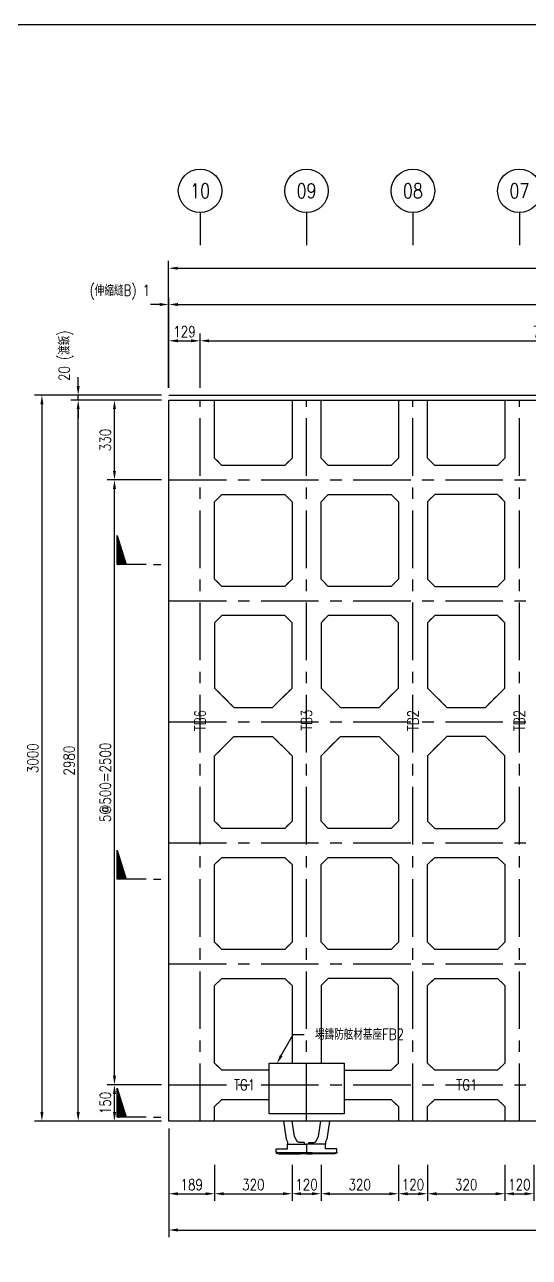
# Model space of a CAD drawing. Extents: x -3697 to 31808, y -9561 to -1274.
# Drawn here: x 2731 to 4817, y -6368 to -1274 of the extents above; entities that cross this region are included whole.
import ezdxf
from ezdxf import colors
from ezdxf.entities.mleader import LeaderData, LeaderLine
from ezdxf.enums import TextEntityAlignment as Align
from ezdxf.math import Vec2, Vec3

# ---------------------------------------------------------------- set-up
doc = ezdxf.new("R2010")
doc.units = 0
doc.header["$LTSCALE"] = 0.05
doc.linetypes.add('CENTER', pattern=[50.8, 31.75, -6.35, 6.35, -6.35])
doc.linetypes.add('DASHED', pattern=[19.05, 12.7, -6.35])
doc.layers.get('0').update_dxf_attribs({"linetype": 'CONTINUOUS'})
doc.layers.get('Defpoints').update_dxf_attribs({"linetype": 'CONTINUOUS'})
for name, color, linetype in [('DIM_03', 1, 'CONTINUOUS'), ('HB_0', 7, 'CONTINUOUS'), ('HB_DIM', 1, 'CONTINUOUS'), ('HB_SYMBOLS', 7, 'CONTINUOUS'), ('場鑄梁', 4, 'CONTINUOUS'), ('場鑄梁_TXT', 2, 'CONTINUOUS'), ('場鑄梁_虛線', 4, 'CONTINUOUS'), ('底圖', 7, 'CONTINUOUS'), ('防舷材', 7, 'CONTINUOUS')]:
    doc.layers.add(name, color=color, linetype=linetype)
doc.styles.get("Standard").update_dxf_attribs({"font": 'ROMANS.shx', "width": 0.8, "bigfont": 'lchinap.shx'})
doc.styles.add('結構平面-V3$0$STANDARD', font='ROMANS', dxfattribs={"width": 0.8, "bigfont": 'LCHINA.shx'})
doc.dimstyles.new('150cm', dxfattribs={"dimscale": 15, "dimtxt": 3, "dimasz": 2.5, "dimexe": 2, "dimexo": 2, "dimgap": 1, "dimtad": 1, "dimdsep": 46, "dimtxsty": 'Standard', "dimcen": 0, "dimclrt": 2, "dimadec": 0, "dimazin": 0, "dimtfac": 1, "dimtix": 1, "dimtmove": 2, "dimatfit": 3, "dimfxl": 0, "dimtolj": 1, "dimtzin": 0, "dimarcsym": 0})

# ---------------------------------------------------------------- blocks, each defined once
blk = doc.blocks.new('*D6')
at = {"layer": 'Defpoints', "color": 0}
for p in [(3456.2, -2580.3), (3327.2, -2805.3), (3456.2, -2805.3)]:
    blk.add_point(p, dxfattribs=at)
at = {"layer": 'HB_DIM', "color": 0, "lineweight": -2}
for p, q in [((3327.2, -2775.3), (3327.2, -2550.3)), ((3364.7, -2580.3), (3418.7, -2580.3)), ((3456.2, -2775.3), (3456.2, -2550.3))]:
    blk.add_line(p, q, dxfattribs=at)
at = {"layer": 'HB_DIM', "color": 0}
for points in [[(3364.7, -2574.1), (3364.7, -2586.6), (3327.2, -2580.3)], [(3418.7, -2574.1), (3418.7, -2586.6), (3456.2, -2580.3)]]:
    blk.add_solid(points, dxfattribs=at)
at = {"layer": 'HB_DIM', "color": 2, "insert": (3391.7, -2542.8), "char_height": 45, "attachment_point": 5}
blk.add_mtext('\\A1;129', dxfattribs=at)
blk = doc.blocks.new('*D7')
at = {"layer": 'Defpoints', "color": 0}
for p in [(6536.2, -2580.3), (3456.2, -2805.3), (6536.2, -2805.3)]:
    blk.add_point(p, dxfattribs=at)
at = {"layer": 'HB_DIM', "color": 0, "lineweight": -2}
for p, q in [((3456.2, -2775.3), (3456.2, -2550.3)), ((3493.7, -2580.3), (6498.7, -2580.3)), ((6536.2, -2775.3), (6536.2, -2550.3))]:
    blk.add_line(p, q, dxfattribs=at)
at = {"layer": 'HB_DIM', "color": 0}
for points in [[(3493.7, -2574.1), (3493.7, -2586.6), (3456.2, -2580.3)], [(6498.7, -2574.1), (6498.7, -2586.6), (6536.2, -2580.3)]]:
    blk.add_solid(points, dxfattribs=at)
at = {"layer": 'HB_DIM', "color": 2, "insert": (4996.2, -2542.8), "char_height": 45, "attachment_point": 5}
blk.add_mtext('\\A1;7@440=3080', dxfattribs=at)
blk = doc.blocks.new('*D10')
at = {"layer": 'Defpoints', "color": 0}
for p in [(7524.2, -2430.3), (3327.2, -2805.3), (7524.2, -2805.3)]:
    blk.add_point(p, dxfattribs=at)
at = {"layer": 'HB_DIM', "color": 0, "lineweight": -2}
for p, q in [((3327.2, -2775.3), (3327.2, -2400.3)), ((3364.7, -2430.3), (7486.7, -2430.3)), ((7524.2, -2775.3), (7524.2, -2400.3))]:
    blk.add_line(p, q, dxfattribs=at)
at = {"layer": 'HB_DIM', "color": 0}
for points in [[(3364.7, -2424.1), (3364.7, -2436.6), (3327.2, -2430.3)], [(7486.7, -2424.1), (7486.7, -2436.6), (7524.2, -2430.3)]]:
    blk.add_solid(points, dxfattribs=at)
at = {"layer": 'HB_DIM', "color": 2, "insert": (5425.7, -2392.8), "char_height": 45, "attachment_point": 5}
blk.add_mtext('\\A1;4197', dxfattribs=at)
blk = doc.blocks.new('*D12')
at = {"layer": 'Defpoints', "color": 0}
for p in [(3326.2, -2430.3), (3326.2, -2805.3), (3327.2, -2805.3)]:
    blk.add_point(p, dxfattribs=at)
at = {"layer": 'HB_DIM', "color": 0, "lineweight": -2}
for p, q in [((3288.7, -2430.3), (3251.2, -2430.3)), ((3326.2, -2775.3), (3326.2, -2400.3)), ((3327.2, -2430.3), (3326.2, -2430.3)), ((3327.2, -2775.3), (3327.2, -2400.3)), ((3364.7, -2430.3), (3402.2, -2430.3))]:
    blk.add_line(p, q, dxfattribs=at)
at = {"layer": 'HB_DIM', "color": 0}
for points in [[(3288.7, -2424.1), (3288.7, -2436.6), (3326.2, -2430.3)], [(3364.7, -2424.1), (3364.7, -2436.6), (3327.2, -2430.3)]]:
    blk.add_solid(points, dxfattribs=at)
at = {"layer": 'HB_DIM', "color": 2, "insert": (3124.3, -2379.7), "char_height": 45, "attachment_point": 5}
blk.add_mtext('\\A1;(伸縮縫B) 1', dxfattribs=at)
blk = doc.blocks.new('*D13')
at = {"layer": 'Defpoints', "color": 0}
for p in [(7526.2, -2280.3), (3326.2, -2805.3), (7526.2, -2805.3)]:
    blk.add_point(p, dxfattribs=at)
at = {"layer": 'HB_DIM', "color": 0, "lineweight": -2}
for p, q in [((3326.2, -2775.3), (3326.2, -2250.3)), ((3363.7, -2280.3), (7488.7, -2280.3)), ((7526.2, -2775.3), (7526.2, -2250.3))]:
    blk.add_line(p, q, dxfattribs=at)
at = {"layer": 'HB_DIM', "color": 0}
for points in [[(3363.7, -2274.1), (3363.7, -2286.6), (3326.2, -2280.3)], [(7488.7, -2274.1), (7488.7, -2286.6), (7526.2, -2280.3)]]:
    blk.add_solid(points, dxfattribs=at)
at = {"layer": 'HB_DIM', "color": 2, "insert": (5426.2, -2242.8), "char_height": 45, "attachment_point": 5}
blk.add_mtext('\\A1;4200', dxfattribs=at)
blk = doc.blocks.new('*D14')
at = {"layer": 'Defpoints', "color": 0}
for p in [(3102.2, -5655.3), (3327.2, -5655.3), (3327.2, -5805.3)]:
    blk.add_point(p, dxfattribs=at)
at = {"layer": 'HB_DIM', "color": 0, "lineweight": -2}
for p, q in [((3297.2, -5655.3), (3072.2, -5655.3)), ((3102.2, -5767.8), (3102.2, -5692.8)), ((3297.2, -5805.3), (3072.2, -5805.3))]:
    blk.add_line(p, q, dxfattribs=at)
at = {"layer": 'HB_DIM', "color": 0}
for points in [[(3096, -5692.8), (3108.5, -5692.8), (3102.2, -5655.3)], [(3096, -5767.8), (3108.5, -5767.8), (3102.2, -5805.3)]]:
    blk.add_solid(points, dxfattribs=at)
at = {"layer": 'HB_DIM', "color": 2, "insert": (3064.7, -5730.3), "char_height": 45, "attachment_point": 5, "rotation": 90}
blk.add_mtext('\\A1;150', dxfattribs=at)
blk = doc.blocks.new('*D15')
at = {"layer": 'Defpoints', "color": 0}
for p in [(3102.2, -3155.3), (3327.2, -3155.3), (3327.2, -5655.3)]:
    blk.add_point(p, dxfattribs=at)
at = {"layer": 'HB_DIM', "color": 0, "lineweight": -2}
for p, q in [((3297.2, -3155.3), (3072.2, -3155.3)), ((3102.2, -5617.8), (3102.2, -3192.8)), ((3297.2, -5655.3), (3072.2, -5655.3))]:
    blk.add_line(p, q, dxfattribs=at)
at = {"layer": 'HB_DIM', "color": 0}
for points in [[(3096, -3192.8), (3108.5, -3192.8), (3102.2, -3155.3)], [(3096, -5617.8), (3108.5, -5617.8), (3102.2, -5655.3)]]:
    blk.add_solid(points, dxfattribs=at)
at = {"layer": 'HB_DIM', "color": 2, "insert": (3064.7, -4405.3), "char_height": 45, "attachment_point": 5, "rotation": 90}
blk.add_mtext('\\A1;5@500=2500', dxfattribs=at)
blk = doc.blocks.new('*D16')
at = {"layer": 'Defpoints', "color": 0}
for p in [(3102.2, -2825.3), (3327.2, -2825.3), (3327.2, -3155.3)]:
    blk.add_point(p, dxfattribs=at)
at = {"layer": 'HB_DIM', "color": 0, "lineweight": -2}
for p, q in [((3297.2, -2825.3), (3072.2, -2825.3)), ((3102.2, -3117.8), (3102.2, -2862.8)), ((3297.2, -3155.3), (3072.2, -3155.3))]:
    blk.add_line(p, q, dxfattribs=at)
at = {"layer": 'HB_DIM', "color": 0}
for points in [[(3096, -2862.8), (3108.5, -2862.8), (3102.2, -2825.3)], [(3096, -3117.8), (3108.5, -3117.8), (3102.2, -3155.3)]]:
    blk.add_solid(points, dxfattribs=at)
at = {"layer": 'HB_DIM', "color": 2, "insert": (3064.7, -2990.3), "char_height": 45, "attachment_point": 5, "rotation": 90}
blk.add_mtext('\\A1;330', dxfattribs=at)
blk = doc.blocks.new('*D17')
at = {"layer": 'Defpoints', "color": 0}
for p in [(2952.2, -2825.3), (3326.2, -2825.3), (3327.2, -5805.3)]:
    blk.add_point(p, dxfattribs=at)
at = {"layer": 'HB_DIM', "color": 0, "lineweight": -2}
for p, q in [((3296.2, -2825.3), (2922.2, -2825.3)), ((2952.2, -5767.8), (2952.2, -2862.8)), ((3297.2, -5805.3), (2922.2, -5805.3))]:
    blk.add_line(p, q, dxfattribs=at)
at = {"layer": 'HB_DIM', "color": 0}
for points in [[(2946, -2862.8), (2958.5, -2862.8), (2952.2, -2825.3)], [(2946, -5767.8), (2958.5, -5767.8), (2952.2, -5805.3)]]:
    blk.add_solid(points, dxfattribs=at)
at = {"layer": 'HB_DIM', "color": 2, "insert": (2914.7, -4315.3), "char_height": 45, "attachment_point": 5, "rotation": 90}
blk.add_mtext('\\A1;2980', dxfattribs=at)
blk = doc.blocks.new('*D18')
at = {"layer": 'Defpoints', "color": 0}
for p in [(2952.2, -2805.3), (3327.2, -2805.3), (3327.2, -2825.3)]:
    blk.add_point(p, dxfattribs=at)
at = {"layer": 'HB_DIM', "color": 0, "lineweight": -2}
for p, q in [((2952.2, -2767.8), (2952.2, -2730.3)), ((3297.2, -2805.3), (2922.2, -2805.3)), ((3297.2, -2825.3), (2922.2, -2825.3)), ((2952.2, -2825.3), (2952.2, -2805.3)), ((2952.2, -2862.8), (2952.2, -2900.3))]:
    blk.add_line(p, q, dxfattribs=at)
at = {"layer": 'HB_DIM', "color": 0}
for points in [[(2946, -2767.8), (2958.5, -2767.8), (2952.2, -2805.3)], [(2946, -2862.8), (2958.5, -2862.8), (2952.2, -2825.3)]]:
    blk.add_solid(points, dxfattribs=at)
at = {"layer": 'HB_DIM', "color": 2, "insert": (2901.6, -2642.1), "char_height": 45, "attachment_point": 5, "rotation": 90}
blk.add_mtext('\\A1;20 (渡鈑)', dxfattribs=at)
blk = doc.blocks.new('*D19')
at = {"layer": 'Defpoints', "color": 0}
for p in [(3327.2, -2805.3), (2802.2, -5805.3), (3327.2, -5805.3)]:
    blk.add_point(p, dxfattribs=at)
at = {"layer": 'HB_DIM', "color": 0, "lineweight": -2}
for p, q in [((3297.2, -2805.3), (2772.2, -2805.3)), ((2802.2, -2842.8), (2802.2, -5767.8)), ((3297.2, -5805.3), (2772.2, -5805.3))]:
    blk.add_line(p, q, dxfattribs=at)
at = {"layer": 'HB_DIM', "color": 0}
for points in [[(2796, -2842.8), (2808.5, -2842.8), (2802.2, -2805.3)], [(2796, -5767.8), (2808.5, -5767.8), (2802.2, -5805.3)]]:
    blk.add_solid(points, dxfattribs=at)
at = {"layer": 'HB_DIM', "color": 2, "insert": (2764.7, -4305.3), "char_height": 45, "attachment_point": 5, "rotation": 90}
blk.add_mtext('\\A1;3000', dxfattribs=at)
blk = doc.blocks.new('*D242')
at = {"layer": 'Defpoints', "color": 0}
for p in [(3327.2, -5805.3), (3516.2, -5955.3), (3516.2, -6105.3)]:
    blk.add_point(p, dxfattribs=at)
at = {"layer": 'HB_DIM', "color": 0, "lineweight": -2}
for p, q in [((3327.2, -5835.3), (3327.2, -6135.3)), ((3516.2, -5985.3), (3516.2, -6135.3)), ((3364.7, -6105.3), (3478.7, -6105.3))]:
    blk.add_line(p, q, dxfattribs=at)
at = {"layer": 'HB_DIM', "color": 0}
for points in [[(3364.7, -6099.1), (3364.7, -6111.6), (3327.2, -6105.3)], [(3478.7, -6099.1), (3478.7, -6111.6), (3516.2, -6105.3)]]:
    blk.add_solid(points, dxfattribs=at)
at = {"layer": 'HB_DIM', "color": 2, "insert": (3421.7, -6067.8), "char_height": 45, "attachment_point": 5}
blk.add_mtext('\\A1;189', dxfattribs=at)
blk = doc.blocks.new('*D243')
at = {"layer": 'Defpoints', "color": 0}
for p in [(3516.2, -5955.3), (3836.2, -5955.3), (3836.2, -6105.3)]:
    blk.add_point(p, dxfattribs=at)
at = {"layer": 'HB_DIM', "color": 0, "lineweight": -2}
for p, q in [((3516.2, -5985.3), (3516.2, -6135.3)), ((3836.2, -5985.3), (3836.2, -6135.3)), ((3553.7, -6105.3), (3798.7, -6105.3))]:
    blk.add_line(p, q, dxfattribs=at)
at = {"layer": 'HB_DIM', "color": 0}
for points in [[(3553.7, -6099.1), (3553.7, -6111.6), (3516.2, -6105.3)], [(3798.7, -6099.1), (3798.7, -6111.6), (3836.2, -6105.3)]]:
    blk.add_solid(points, dxfattribs=at)
at = {"layer": 'HB_DIM', "color": 2, "insert": (3676.2, -6067.8), "char_height": 45, "attachment_point": 5}
blk.add_mtext('\\A1;320', dxfattribs=at)
blk = doc.blocks.new('*D244')
at = {"layer": 'Defpoints', "color": 0}
for p in [(3836.2, -5955.3), (3956.2, -5955.3), (3956.2, -6105.3)]:
    blk.add_point(p, dxfattribs=at)
at = {"layer": 'HB_DIM', "color": 0, "lineweight": -2}
for p, q in [((3836.2, -5985.3), (3836.2, -6135.3)), ((3956.2, -5985.3), (3956.2, -6135.3)), ((3873.7, -6105.3), (3918.7, -6105.3))]:
    blk.add_line(p, q, dxfattribs=at)
at = {"layer": 'HB_DIM', "color": 0}
for points in [[(3873.7, -6099.1), (3873.7, -6111.6), (3836.2, -6105.3)], [(3918.7, -6099.1), (3918.7, -6111.6), (3956.2, -6105.3)]]:
    blk.add_solid(points, dxfattribs=at)
at = {"layer": 'HB_DIM', "color": 2, "insert": (3896.2, -6067.8), "char_height": 45, "attachment_point": 5}
blk.add_mtext('\\A1;120', dxfattribs=at)
blk = doc.blocks.new('*D245')
at = {"layer": 'Defpoints', "color": 0}
for p in [(3956.2, -5955.3), (4276.2, -5955.3), (4276.2, -6105.3)]:
    blk.add_point(p, dxfattribs=at)
at = {"layer": 'HB_DIM', "color": 0, "lineweight": -2}
for p, q in [((3956.2, -5985.3), (3956.2, -6135.3)), ((4276.2, -5985.3), (4276.2, -6135.3)), ((3993.7, -6105.3), (4238.7, -6105.3))]:
    blk.add_line(p, q, dxfattribs=at)
at = {"layer": 'HB_DIM', "color": 0}
for points in [[(3993.7, -6099.1), (3993.7, -6111.6), (3956.2, -6105.3)], [(4238.7, -6099.1), (4238.7, -6111.6), (4276.2, -6105.3)]]:
    blk.add_solid(points, dxfattribs=at)
at = {"layer": 'HB_DIM', "color": 2, "insert": (4116.2, -6067.8), "char_height": 45, "attachment_point": 5}
blk.add_mtext('\\A1;320', dxfattribs=at)
blk = doc.blocks.new('*D240')
at = {"layer": 'Defpoints', "color": 0}
for p in [(3327.2, -5805.3), (7524.2, -5805.3), (7524.2, -6255.3)]:
    blk.add_point(p, dxfattribs=at)
at = {"layer": 'HB_DIM', "color": 0, "lineweight": -2}
for p, q in [((3327.2, -5835.3), (3327.2, -6285.3)), ((7524.2, -5835.3), (7524.2, -6285.3)), ((3364.7, -6255.3), (7486.7, -6255.3))]:
    blk.add_line(p, q, dxfattribs=at)
at = {"layer": 'HB_DIM', "color": 0}
for points in [[(3364.7, -6249.1), (3364.7, -6261.6), (3327.2, -6255.3)], [(7486.7, -6249.1), (7486.7, -6261.6), (7524.2, -6255.3)]]:
    blk.add_solid(points, dxfattribs=at)
at = {"layer": 'HB_DIM', "color": 2, "insert": (5425.7, -6217.8), "char_height": 45, "attachment_point": 5}
blk.add_mtext('\\A1;4197', dxfattribs=at)
blk = doc.blocks.new('*D246')
at = {"layer": 'Defpoints', "color": 0}
for p in [(4276.2, -5955.3), (4396.2, -5955.3), (4396.2, -6105.3)]:
    blk.add_point(p, dxfattribs=at)
at = {"layer": 'HB_DIM', "color": 0, "lineweight": -2}
for p, q in [((4276.2, -5985.3), (4276.2, -6135.3)), ((4396.2, -5985.3), (4396.2, -6135.3)), ((4313.7, -6105.3), (4358.7, -6105.3))]:
    blk.add_line(p, q, dxfattribs=at)
at = {"layer": 'HB_DIM', "color": 0}
for points in [[(4313.7, -6099.1), (4313.7, -6111.6), (4276.2, -6105.3)], [(4358.7, -6099.1), (4358.7, -6111.6), (4396.2, -6105.3)]]:
    blk.add_solid(points, dxfattribs=at)
at = {"layer": 'HB_DIM', "color": 2, "insert": (4336.2, -6067.8), "char_height": 45, "attachment_point": 5}
blk.add_mtext('\\A1;120', dxfattribs=at)
blk = doc.blocks.new('*D247')
at = {"layer": 'Defpoints', "color": 0}
for p in [(4396.2, -5955.3), (4716.2, -5955.3), (4716.2, -6105.3)]:
    blk.add_point(p, dxfattribs=at)
at = {"layer": 'HB_DIM', "color": 0, "lineweight": -2}
for p, q in [((4396.2, -5985.3), (4396.2, -6135.3)), ((4716.2, -5985.3), (4716.2, -6135.3)), ((4433.7, -6105.3), (4678.7, -6105.3))]:
    blk.add_line(p, q, dxfattribs=at)
at = {"layer": 'HB_DIM', "color": 0}
for points in [[(4433.7, -6099.1), (4433.7, -6111.6), (4396.2, -6105.3)], [(4678.7, -6099.1), (4678.7, -6111.6), (4716.2, -6105.3)]]:
    blk.add_solid(points, dxfattribs=at)
at = {"layer": 'HB_DIM', "color": 2, "insert": (4556.2, -6067.8), "char_height": 45, "attachment_point": 5}
blk.add_mtext('\\A1;320', dxfattribs=at)
blk = doc.blocks.new('*D248')
at = {"layer": 'Defpoints', "color": 0}
for p in [(4716.2, -5955.3), (4836.2, -5955.3), (4836.2, -6105.3)]:
    blk.add_point(p, dxfattribs=at)
at = {"layer": 'HB_DIM', "color": 0, "lineweight": -2}
for p, q in [((4716.2, -5985.3), (4716.2, -6135.3)), ((4836.2, -5985.3), (4836.2, -6135.3)), ((4753.7, -6105.3), (4798.7, -6105.3))]:
    blk.add_line(p, q, dxfattribs=at)
at = {"layer": 'HB_DIM', "color": 0}
for points in [[(4753.7, -6099.1), (4753.7, -6111.6), (4716.2, -6105.3)], [(4798.7, -6099.1), (4798.7, -6111.6), (4836.2, -6105.3)]]:
    blk.add_solid(points, dxfattribs=at)
at = {"layer": 'HB_DIM', "color": 2, "insert": (4776.2, -6067.8), "char_height": 45, "attachment_point": 5}
blk.add_mtext('\\A1;120', dxfattribs=at)
blk = doc.blocks.new('gr_t')
at = {"layer": 'HB_SYMBOLS', "color": 4, "linetype": 'Continuous'}
blk.add_line((0, -6), (0, -15), dxfattribs=at)
blk.add_circle((0, 0), 6, dxfattribs=at)
at = {"layer": 'HB_SYMBOLS', "color": 4, "linetype": 'Continuous', "width": 0.8}
blk.add_attdef('A', text='', height=4.5, dxfattribs=at).set_placement((0, 0), align=Align.MIDDLE)
blk = doc.blocks.new('HP1250-flat-1')
at = {"color": 7, "linetype": 'Continuous'}
for points in [[(-0.947, 1.35), (-0.838, 0.601), (-0.78, 0.5), (-0.78, 0.4)], [(0.947, 1.35), (0.838, 0.601), (0.78, 0.5), (0.78, 0.4)]]:
    blk.add_lwpolyline(points, dxfattribs=at)
for points in [[(-0.09, 0.4), (-0.09, 0.457, 0.414214), (-0.095, 0.462), (-0.298, 0.462, -0.272631), (-0.385, 0.512), (-0.5, 0.715), (-0.594, 1.35)], [(0.09, 0.4), (0.09, 0.457, -0.414214), (0.095, 0.462), (0.298, 0.462, 0.272631), (0.385, 0.512), (0.5, 0.715), (0.594, 1.35)]]:
    blk.add_lwpolyline(points, format="xyb", dxfattribs=at)
for points in [[(0, 0.4), (0, 0.04), (-1.144, 0.04), (-1.25, 0.072), (-1.25, 0.2), (-0.78, 0.2), (-0.78, 0.4)], [(-1.15, 0), (-0.75, 0), (-0.75, 0.04), (-1.144, 0.04), (-1.25, 0.072), (-1.25, 0.03)], [(-0.75, 0.04), (-0.75, 0), (-0.25, 0), (-0.25, 0.04)], [(0, 0.04), (0, 0), (-0.25, 0), (-0.25, 0.04)], [(0, 0.4), (0, 0.04), (1.144, 0.04), (1.25, 0.072), (1.25, 0.2), (0.78, 0.2), (0.78, 0.4)], [(0, 0.04), (0, 0), (0.25, 0), (0.25, 0.04)], [(0.75, 0.04), (0.75, 0), (0.25, 0), (0.25, 0.04)], [(1.15, 0), (0.75, 0), (0.75, 0.04), (1.144, 0.04), (1.25, 0.072), (1.25, 0.03)]]:
    blk.add_lwpolyline(points, close=True, dxfattribs=at)
blk = doc.blocks.new('*X332')
at = {"color": 0, "linetype": 'Continuous'}
for p, q in [((79, 269.21), (79.03, 269.24)), ((79.17, 269.21), (79.29, 269.32)), ((79.35, 269.21), (79.54, 269.4)), ((79.53, 269.21), (79.8, 269.48)), ((79.71, 269.21), (80.06, 269.56)), ((79.88, 269.21), (80.31, 269.64)), ((80.06, 269.21), (80.57, 269.72)), ((80.24, 269.21), (80.83, 269.8)), ((80.41, 269.21), (81.09, 269.88)), ((80.59, 269.21), (81.34, 269.96)), ((80.77, 269.21), (81.6, 270.04)), ((80.94, 269.21), (81.86, 270.12)), ((81.12, 269.21), (82.11, 270.2)), ((81.3, 269.21), (82.37, 270.29)), ((81.47, 269.21), (82.63, 270.37)), ((81.65, 269.21), (82.89, 270.45)), ((81.83, 269.21), (83.14, 270.53)), ((82, 269.21), (83.4, 270.61)), ((82.18, 269.21), (83.66, 270.69)), ((82.36, 269.21), (83.91, 270.77)), ((82.53, 269.21), (84.17, 270.85)), ((82.71, 269.21), (84.43, 270.93)), ((82.89, 269.21), (84.69, 271.01)), ((83.06, 269.21), (84.94, 271.09)), ((83.24, 269.21), (85.2, 271.17)), ((83.42, 269.21), (85.46, 271.25)), ((83.59, 269.21), (85.71, 271.33)), ((83.77, 269.21), (85.97, 271.41)), ((83.95, 269.21), (86.23, 271.49)), ((84.12, 269.21), (86.49, 271.57)), ((84.3, 269.21), (86.74, 271.65)), ((84.48, 269.21), (86.93, 271.66)), ((84.65, 269.21), (86.93, 271.48)), ((84.83, 269.21), (86.93, 271.31)), ((85.01, 269.21), (86.93, 271.13)), ((85.19, 269.21), (86.93, 270.95)), ((85.36, 269.21), (86.93, 270.78)), ((85.54, 269.21), (86.93, 270.6)), ((85.72, 269.21), (86.93, 270.42)), ((85.89, 269.21), (86.93, 270.25)), ((86.07, 269.21), (86.93, 270.07)), ((86.25, 269.21), (86.93, 269.89)), ((86.42, 269.21), (86.93, 269.72)), ((86.6, 269.21), (86.93, 269.54)), ((86.78, 269.21), (86.93, 269.36))]:
    blk.add_line(p, q, dxfattribs=at)
blk = doc.blocks.new('SEND-n')
at = {"color": 3}
for p, q in [((8, 0), (0, 0)), ((10, 0), (12, 0))]:
    blk.add_line(p, q, dxfattribs=at)
at = {"color": 2, "linetype": 'Continuous'}
blk.add_lwpolyline([(0, 0), (0, 8), (2.5, 0)], close=True, dxfattribs=at)
at = {"color": 2, "linetype": 'Continuous', "rotation": 270}
blk.add_blockref('*X332', (-269.21, 86.93), dxfattribs=at)
blk = doc.blocks.new('碼頭結構總配置圖')
at = {"layer": 'Defpoints', "color": 217}
blk.add_lwpolyline([(8137.6, -8226.3), (5145.1, -8226.3), (5145.1, -9561.3), (-3697.4, -9561.3), (-3697.4, -1273.8), (8137.6, -1273.8)], close=True, dxfattribs=at)
at = {"layer": '場鑄梁'}
for points in [[(3836.2, -2825.3), (3836.2, -3065.3), (3806.2, -3095.3), (3546.2, -3095.3), (3516.2, -3065.3), (3516.2, -2825.3)], [(4276.2, -2825.3), (4276.2, -3065.3), (4246.2, -3095.3), (3986.2, -3095.3), (3956.2, -3065.3), (3956.2, -2825.3)], [(4716.2, -2825.3), (4716.2, -3065.3), (4686.2, -3095.3), (4426.2, -3095.3), (4396.2, -3065.3), (4396.2, -2825.3)], [(3756.2, -4215.3), (3836.2, -4295.3), (3836.2, -4565.3), (3806.2, -4595.3), (3546.2, -4595.3), (3516.2, -4565.3), (3516.2, -4295.3), (3596.2, -4215.3), (3756.2, -4215.3)], [(4196.2, -4215.3), (4276.2, -4295.3), (4276.2, -4565.3), (4246.2, -4595.3), (3986.2, -4595.3), (3956.2, -4565.3), (3956.2, -4295.3), (4036.2, -4215.3), (4196.2, -4215.3)], [(3741.2, -5595.3), (3546.2, -5595.3), (3516.2, -5565.3), (3516.2, -5245.3), (3546.2, -5215.3), (3806.2, -5215.3), (3836.2, -5245.3), (3836.2, -5565.3)], [(4051.2, -5595.3), (4246.2, -5595.3), (4276.2, -5565.3), (4276.2, -5245.3), (4246.2, -5215.3), (3986.2, -5215.3), (3956.2, -5245.3), (3956.2, -5565.3)], [(4686.2, -5215.3), (4716.2, -5245.3), (4716.2, -5565.3), (4686.2, -5595.3), (4426.2, -5595.3), (4396.2, -5565.3), (4396.2, -5245.3), (4426.2, -5215.3), (4686.2, -5215.3)], [(3516.2, -5805.3), (3516.2, -5745.3), (3546.2, -5715.3), (3741.2, -5715.3)], [(4051.2, -5715.3), (4246.2, -5715.3), (4276.2, -5745.3), (4276.2, -5805.3)], [(4396.2, -5805.3), (4396.2, -5745.3), (4426.2, -5715.3), (4686.2, -5715.3), (4716.2, -5745.3), (4716.2, -5805.3)]]:
    blk.add_lwpolyline(points, dxfattribs=at)
for points in [[(3516.2, -3565.3), (3516.2, -3245.3), (3546.2, -3215.3), (3806.2, -3215.3), (3836.2, -3245.3), (3836.2, -3565.3), (3806.2, -3595.3), (3546.2, -3595.3)], [(3956.2, -3565.3), (3956.2, -3245.3), (3986.2, -3215.3), (4246.2, -3215.3), (4276.2, -3245.3), (4276.2, -3565.3), (4246.2, -3595.3), (3986.2, -3595.3)], [(4426.2, -3595.3), (4686.2, -3595.3), (4716.2, -3565.3), (4716.2, -3245.3), (4686.2, -3215.3), (4426.2, -3215.3), (4396.2, -3245.3), (4396.2, -3565.3)], [(3596.2, -4095.3), (3756.2, -4095.3), (3836.2, -4015.3), (3836.2, -3745.3), (3806.2, -3715.3), (3546.2, -3715.3), (3516.2, -3745.3), (3516.2, -4015.3)], [(4036.2, -4095.3), (4196.2, -4095.3), (4276.2, -4015.3), (4276.2, -3745.3), (4246.2, -3715.3), (3986.2, -3715.3), (3956.2, -3745.3), (3956.2, -4015.3)], [(4476.2, -4095.3), (4636.2, -4095.3), (4716.2, -4015.3), (4716.2, -3745.3), (4686.2, -3715.3), (4426.2, -3715.3), (4396.2, -3745.3), (4396.2, -4015.3)], [(4396.2, -4295.3), (4396.2, -4565.3), (4426.2, -4595.3), (4686.2, -4595.3), (4716.2, -4565.3), (4716.2, -4295.3), (4636.2, -4215.3), (4476.2, -4215.3)], [(3836.2, -4745.3), (3836.2, -5065.3), (3806.2, -5095.3), (3546.2, -5095.3), (3516.2, -5065.3), (3516.2, -4745.3), (3546.2, -4715.3), (3806.2, -4715.3)], [(4276.2, -4745.3), (4276.2, -5065.3), (4246.2, -5095.3), (3986.2, -5095.3), (3956.2, -5065.3), (3956.2, -4745.3), (3986.2, -4715.3), (4246.2, -4715.3)], [(4716.2, -4745.3), (4716.2, -5065.3), (4686.2, -5095.3), (4426.2, -5095.3), (4396.2, -5065.3), (4396.2, -4745.3), (4426.2, -4715.3), (4686.2, -4715.3)], [(3741.2, -5565.3), (4051.2, -5565.3), (4051.2, -5775.3), (3741.2, -5775.3)]]:
    blk.add_lwpolyline(points, close=True, dxfattribs=at)
at = {"layer": '場鑄梁_虛線', "linetype": 'DASHED', "ltscale": 50}
for points in [[(3836.2, -2825.3), (3836.2, -3065.3), (3806.2, -3095.3), (3546.2, -3095.3), (3516.2, -3065.3), (3516.2, -2825.3)], [(4276.2, -2825.3), (4276.2, -3065.3), (4246.2, -3095.3), (3986.2, -3095.3), (3956.2, -3065.3), (3956.2, -2825.3)], [(4716.2, -2825.3), (4716.2, -3065.3), (4686.2, -3095.3), (4426.2, -3095.3), (4396.2, -3065.3), (4396.2, -2825.3)], [(3756.2, -4215.3), (3836.2, -4295.3), (3836.2, -4565.3), (3806.2, -4595.3), (3546.2, -4595.3), (3516.2, -4565.3), (3516.2, -4295.3), (3596.2, -4215.3), (3756.2, -4215.3)], [(4196.2, -4215.3), (4276.2, -4295.3), (4276.2, -4565.3), (4246.2, -4595.3), (3986.2, -4595.3), (3956.2, -4565.3), (3956.2, -4295.3), (4036.2, -4215.3), (4196.2, -4215.3)], [(3741.2, -5595.3), (3546.2, -5595.3), (3516.2, -5565.3), (3516.2, -5245.3), (3546.2, -5215.3), (3806.2, -5215.3), (3836.2, -5245.3), (3836.2, -5565.3)], [(4051.2, -5595.3), (4246.2, -5595.3), (4276.2, -5565.3), (4276.2, -5245.3), (4246.2, -5215.3), (3986.2, -5215.3), (3956.2, -5245.3), (3956.2, -5565.3)], [(4686.2, -5215.3), (4716.2, -5245.3), (4716.2, -5565.3), (4686.2, -5595.3), (4426.2, -5595.3), (4396.2, -5565.3), (4396.2, -5245.3), (4426.2, -5215.3), (4686.2, -5215.3)], [(3516.2, -5805.3), (3516.2, -5745.3), (3546.2, -5715.3), (3741.2, -5715.3)], [(4051.2, -5715.3), (4246.2, -5715.3), (4276.2, -5745.3), (4276.2, -5805.3)], [(4396.2, -5805.3), (4396.2, -5745.3), (4426.2, -5715.3), (4686.2, -5715.3), (4716.2, -5745.3), (4716.2, -5805.3)]]:
    blk.add_lwpolyline(points, dxfattribs=at)
for points in [[(3516.2, -3565.3), (3516.2, -3245.3), (3546.2, -3215.3), (3806.2, -3215.3), (3836.2, -3245.3), (3836.2, -3565.3), (3806.2, -3595.3), (3546.2, -3595.3)], [(3956.2, -3565.3), (3956.2, -3245.3), (3986.2, -3215.3), (4246.2, -3215.3), (4276.2, -3245.3), (4276.2, -3565.3), (4246.2, -3595.3), (3986.2, -3595.3)], [(4426.2, -3595.3), (4686.2, -3595.3), (4716.2, -3565.3), (4716.2, -3245.3), (4686.2, -3215.3), (4426.2, -3215.3), (4396.2, -3245.3), (4396.2, -3565.3)], [(3596.2, -4095.3), (3756.2, -4095.3), (3836.2, -4015.3), (3836.2, -3745.3), (3806.2, -3715.3), (3546.2, -3715.3), (3516.2, -3745.3), (3516.2, -4015.3)], [(4036.2, -4095.3), (4196.2, -4095.3), (4276.2, -4015.3), (4276.2, -3745.3), (4246.2, -3715.3), (3986.2, -3715.3), (3956.2, -3745.3), (3956.2, -4015.3)], [(4476.2, -4095.3), (4636.2, -4095.3), (4716.2, -4015.3), (4716.2, -3745.3), (4686.2, -3715.3), (4426.2, -3715.3), (4396.2, -3745.3), (4396.2, -4015.3)], [(4396.2, -4295.3), (4396.2, -4565.3), (4426.2, -4595.3), (4686.2, -4595.3), (4716.2, -4565.3), (4716.2, -4295.3), (4636.2, -4215.3), (4476.2, -4215.3)], [(3836.2, -4745.3), (3836.2, -5065.3), (3806.2, -5095.3), (3546.2, -5095.3), (3516.2, -5065.3), (3516.2, -4745.3), (3546.2, -4715.3), (3806.2, -4715.3)], [(4276.2, -4745.3), (4276.2, -5065.3), (4246.2, -5095.3), (3986.2, -5095.3), (3956.2, -5065.3), (3956.2, -4745.3), (3986.2, -4715.3), (4246.2, -4715.3)], [(4716.2, -4745.3), (4716.2, -5065.3), (4686.2, -5095.3), (4426.2, -5095.3), (4396.2, -5065.3), (4396.2, -4745.3), (4426.2, -4715.3), (4686.2, -4715.3)], [(3741.2, -5565.3), (4051.2, -5565.3), (4051.2, -5775.3), (3741.2, -5775.3)]]:
    blk.add_lwpolyline(points, close=True, dxfattribs=at)
at = {"layer": '底圖', "linetype": 'CENTER', "ltscale": 15}
blk.add_line((3326.2, -2825.3), (3326.2, -5805.3), dxfattribs=at)
at = {"layer": '底圖'}
blk.add_line((3327.2, -2805.3), (7526.2, -2805.3), dxfattribs=at)
at = {"layer": '底圖', "color": 252, "linetype": 'CENTER', "ltscale": 150}
for p, q in [((3456.2, -5805.3), (3456.2, -2825.3)), ((3896.2, -5805.3), (3896.2, -2825.3)), ((4336.2, -5805.3), (4336.2, -2825.3)), ((4776.2, -5805.3), (4776.2, -2825.3)), ((3327.2, -3155.3), (7526.2, -3155.3)), ((3327.2, -3655.3), (7526.2, -3655.3)), ((3327.2, -4155.3), (7526.2, -4155.3)), ((3327.2, -4655.3), (7526.2, -4655.3)), ((3327.2, -5155.3), (7526.2, -5155.3)), ((3327.2, -5655.3), (7526.2, -5655.3))]:
    blk.add_line(p, q, dxfattribs=at)
at = {"layer": '底圖', "color": 4, "linetype": 'Continuous'}
blk.add_lwpolyline([(7524.2, -5805.3), (3327.2, -5805.3), (3327.2, -2825.3), (7524.2, -2825.3), (7524.2, -3588.3), (7484.2, -3588.3), (7484.2, -4092.3), (7524.2, -4092.3), (7524.2, -4718.3), (7484.2, -4718.3), (7484.2, -5222.3), (7524.2, -5222.3)], close=True, dxfattribs=at)
at = {"layer": 'DIM_03', "linetype": 'Continuous', "xscale": 14.99999999999999, "yscale": 14.99999999999999, "zscale": 14.99999999999999, "rotation": 8.609491416906192e-07}
for p in [(3113.6, -3505.3), (3113.6, -4805.3), (3113.6, -5789.2)]:
    blk.add_blockref('SEND-n', p, dxfattribs=at)
at = {"layer": '底圖'}
ref = blk.add_blockref('gr_t', (3456.2, -1960.6), dxfattribs=dict(at, xscale=15, yscale=15, zscale=15))
ref.add_attrib('A', '10', dxfattribs={"layer": 'HB_SYMBOLS', "color": 4, "linetype": 'Continuous', "height": 60, "width": 0.8}).set_placement((3456.2, -1960.6), align=Align.MIDDLE)
ref = blk.add_blockref('gr_t', (3896.2, -1960.6), dxfattribs=dict(at, xscale=15, yscale=15, zscale=15))
ref.add_attrib('A', '09', dxfattribs={"layer": 'HB_SYMBOLS', "color": 4, "linetype": 'Continuous', "height": 60, "width": 0.8}).set_placement((3896.2, -1960.6), align=Align.MIDDLE)
ref = blk.add_blockref('gr_t', (4336.2, -1960.6), dxfattribs=dict(at, xscale=15, yscale=15, zscale=15))
ref.add_attrib('A', '08', dxfattribs={"layer": 'HB_SYMBOLS', "color": 4, "linetype": 'Continuous', "height": 60, "width": 0.8}).set_placement((4336.2, -1960.6), align=Align.MIDDLE)
ref = blk.add_blockref('gr_t', (4776.2, -1960.6), dxfattribs=dict(at, xscale=15, yscale=15, zscale=15))
ref.add_attrib('A', '07', dxfattribs={"layer": 'HB_SYMBOLS', "color": 4, "linetype": 'Continuous', "height": 60, "width": 0.8}).set_placement((4776.2, -1960.6), align=Align.MIDDLE)
at = {"layer": '防舷材', "xscale": 100, "yscale": 100, "zscale": 100}
blk.add_blockref('HP1250-flat-1', (3896.2, -5940.3), dxfattribs=at)
at = {"layer": '場鑄梁_TXT', "color": 2, "style": '結構平面-V3$0$STANDARD', "width": 0.8}
for s, rotation, p in [('TB6', 90, (3456.2, -4150.1)), ('TB3', 90, (3896.2, -4148.4)), ('TB2', 90, (4336.2, -4150.1)), ('TB2', 90, (4776.2, -4150.1)), ('TG1', 0, (3640.2, -5655.3)), ('TG1', 0, (4559.2, -5655.3))]:
    blk.add_text(s, height=45, rotation=rotation, dxfattribs=at).set_placement(p, align=Align.MIDDLE)

msp = doc.modelspace()

# ---------------------------------------------------------------- block references
at = {"layer": 'HB_0'}
msp.add_blockref('碼頭結構總配置圖', (0, 0), dxfattribs=at)

# ---------------------------------------------------------------- dimensions: what is measured, and where the dimension line sits
at = {"layer": 'HB_DIM'}
for base, p1, p2, picture, middle in [((7526.214, -2280.327), (3326.214, -2805.327), (7526.214, -2805.327), '*D13', (5426.214, -2242.827)), ((7524.214, -2430.327), (3327.214, -2805.327), (7524.214, -2805.327), '*D10', (5425.714, -2392.827)), ((3456.214, -2580.327), (3327.214, -2805.327), (3456.214, -2805.327), '*D6', (3391.714, -2542.827)), ((3516.214, -6105.327), (3327.214, -5805.327), (3516.214, -5955.327), '*D242', (3421.714, -6067.827)), ((7524.214, -6255.327), (3327.214, -5805.327), (7524.214, -5805.327), '*D240', (5425.714, -6217.827)), ((3836.214, -6105.327), (3516.214, -5955.327), (3836.214, -5955.327), '*D243', (3676.214, -6067.827)), ((3956.214, -6105.327), (3836.214, -5955.327), (3956.214, -5955.327), '*D244', (3896.214, -6067.827)), ((4276.214, -6105.327), (3956.214, -5955.327), (4276.214, -5955.327), '*D245', (4116.214, -6067.827)), ((4396.214, -6105.327), (4276.214, -5955.327), (4396.214, -5955.327), '*D246', (4336.214, -6067.827)), ((4716.214, -6105.327), (4396.214, -5955.327), (4716.214, -5955.327), '*D247', (4556.214, -6067.827)), ((4836.214, -6105.327), (4716.214, -5955.327), (4836.214, -5955.327), '*D248', (4776.214, -6067.827))]:
    dim = msp.add_linear_dim(base=base, p1=p1, p2=p2, dimstyle='150cm', dxfattribs=at)
    dim.commit()
    dim.dimension.update_dxf_attribs({"geometry": picture, "text_midpoint": middle})
dim = msp.add_linear_dim(base=(3326.214, -2430.327), p1=(3327.214, -2805.327), p2=(3326.214, -2805.327), text='(伸縮縫B) <>', dimstyle='150cm', dxfattribs=at)
dim.commit()
dim.dimension.update_dxf_attribs({"geometry": '*D12', "text_midpoint": (3124.34, -2379.702), "dimtype": 160})
dim = msp.add_linear_dim(base=(6536.214, -2580.327), p1=(3456.214, -2805.327), p2=(6536.214, -2805.327), text='7@440=<>', dimstyle='150cm', dxfattribs=at)
dim.commit()
dim.dimension.update_dxf_attribs({"geometry": '*D7', "text_midpoint": (4996.214, -2542.827)})
dim = msp.add_linear_dim(base=(2952.214, -2805.327), p1=(3327.214, -2825.327), p2=(3327.214, -2805.327), angle=90, text='<> (渡鈑)', dimstyle='150cm', dxfattribs=at)
dim.commit()
dim.dimension.update_dxf_attribs({"geometry": '*D18', "text_midpoint": (2901.589, -2642.052), "dimtype": 160})
for base, p1, p2, picture, middle in [((2802.214, -5805.327), (3327.214, -2805.327), (3327.214, -5805.327), '*D19', (2764.714, -4305.327)), ((2952.214, -2825.327), (3327.214, -5805.327), (3326.214, -2825.327), '*D17', (2914.714, -4315.327)), ((3102.214, -2825.327), (3327.214, -3155.327), (3327.214, -2825.327), '*D16', (3064.714, -2990.327)), ((3102.214, -5655.327), (3327.214, -5805.327), (3327.214, -5655.327), '*D14', (3064.714, -5730.327))]:
    dim = msp.add_linear_dim(base=base, p1=p1, p2=p2, angle=90, dimstyle='150cm', dxfattribs=at)
    dim.commit()
    dim.dimension.update_dxf_attribs({"geometry": picture, "text_midpoint": middle})
dim = msp.add_linear_dim(base=(3102.214, -3155.327), p1=(3327.214, -5655.327), p2=(3327.214, -3155.327), angle=90, text='5@500=<>', dimstyle='150cm', dxfattribs=at)
dim.commit()
dim.dimension.update_dxf_attribs({"geometry": '*D15', "text_midpoint": (3064.714, -4405.327)})

# ---------------------------------------------------------------- leaders
at = {"layer": 'HB_0'}
ml = msp.add_multileader_mtext('Standard', dxfattribs=at)
ml.set_content('場鑄防舷材基座FB2', color=2)
ml.set_leader_properties(color=1)
ml.build(insert=Vec2(0, 0))
ml.multileader.update_dxf_attribs({"dogleg_length": 3, "arrow_head_size": 37.5, "scale": 15})
ctx = ml.context
ctx.base_point, ctx.scale, ctx.char_height, ctx.arrow_head_size, ctx.landing_gap_size, ctx.plane_origin = Vec3(3886.229, -5446.624), 15, 45, 37.5, 45, Vec3(3773.329, -5567.353)
notes = []
notes.append((ctx, [(1, (1, 1, 0), (3841.229, -5446.624), (1, 0), 45, [(0, [(3773.329, -5567.353)], 0, [])])]))
ctx.mtext.insert, ctx.mtext.width, ctx.mtext.flow_direction = Vec3(3931.229, -5424.124), 504.46681, 5
for ctx, leaders in notes:
    for number, flags, end, landing, length, lines in leaders:
        leader = LeaderData()
        leader.index, (leader.has_last_leader_line, leader.has_dogleg_vector, leader.attachment_direction) = number, flags
        leader.last_leader_point, leader.dogleg_vector, leader.dogleg_length = Vec3(end), Vec3(landing), length
        for number, points, colour, breaks in lines:
            line = LeaderLine()
            line.index, line.vertices, line.color, line.breaks = number, Vec3.list(points), colors.encode_raw_color(colour), breaks
            leader.lines.append(line)
        ctx.leaders.append(leader)

doc.saveas('drawing.dxf')
